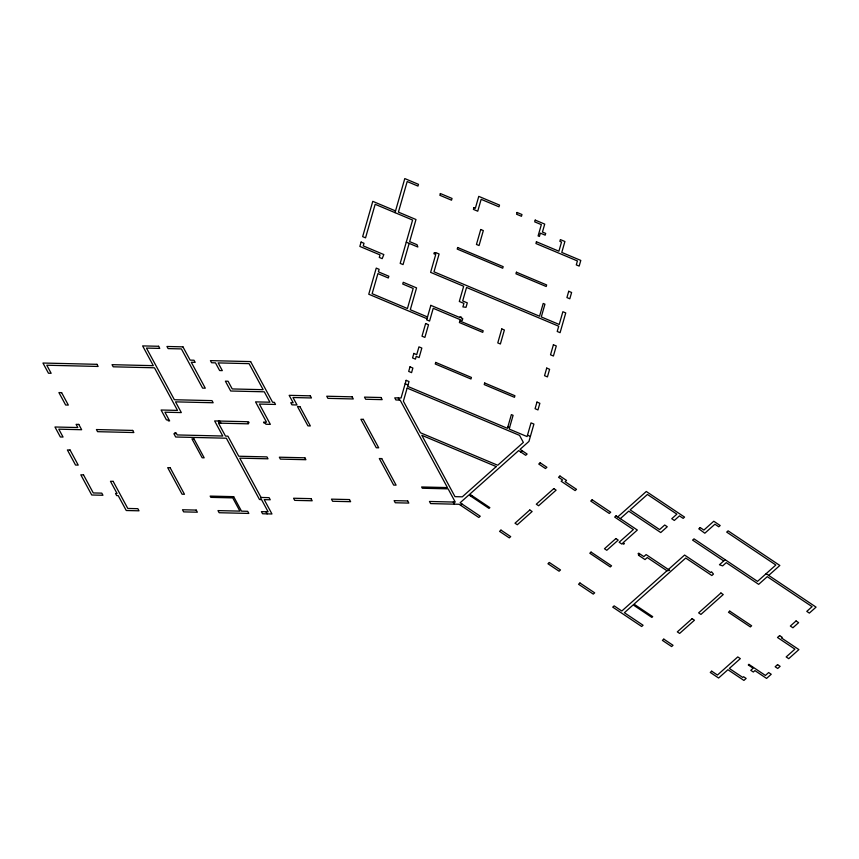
<?xml version="1.0" encoding="UTF-8"?>
<svg xmlns="http://www.w3.org/2000/svg" width="859" height="859" viewBox="0 0 859 859"><rect width="100%" height="100%" fill="white"/><g stroke="black" fill="none" stroke-linecap="round" stroke-linejoin="round"><path stroke-width="1.29" d="M260.846 499.551L261.039 497.458L239.779 458.148L268.008 458.813L266.977 456.902L238.748 456.236L227.893 436.147L225.477 436.093L218.465 423.122L248.444 423.841L247.864 422.778L249.078 422.811L248.498 421.748L214.632 420.931L222.782 436.028L177.222 434.944L176.074 432.818L174.731 432.786L175.247 433.741L173.894 433.709L175.676 437.006L226.357 438.208L259.493 499.519L261.512 499.573L268.115 511.792L261.404 511.631L262.553 513.757L271.959 513.983L264.207 499.637L270.252 499.777L269.103 497.651L261.039 497.458M395.033 212.656L404.793 178.575L418.473 184.331L417.979 186.081L407.177 181.539L398.415 212.119L415.981 219.507L409.646 241.615L417.066 244.729L417.861 247.027L406.264 242.152M409.152 243.365L403.064 264.593L400.187 263.38L412.599 220.044L375.158 204.292L365.547 237.846L362.659 236.644L372.774 201.339L395.527 210.906M460.768 505.393L462.185 504.136M470.968 496.309L471.816 495.546M520.704 451.963L522.122 450.696M617.75 516.925L646.29 491.488L684.569 517.107L683.152 518.364L679.437 515.883L674.326 520.447L671.759 518.729L676.881 514.165L647.439 494.451L630.152 509.87L659.594 529.584L664.705 525.021L667.271 526.728L660.743 532.548L628.734 511.126L620.305 518.643M666.981 570.763L647.267 557.555L645.002 559.574L638.473 555.204L639.182 554.57L638.033 553.797L638.731 553.175L643.853 556.6L646.118 554.592L669.666 570.355L666.981 570.763L621.819 611.017L614.142 605.874L612.725 607.13L641.662 626.501L643.069 625.245L624.386 612.725L633.169 604.897L651.852 617.417L652.7 616.655L634.017 604.145L685.729 558.039L711.843 575.519L713.464 574.07L711.542 571.793L710.694 572.545L684.58 555.064L668.388 569.496M725.125 559.681L719.445 564.75L722.644 565.898L726.274 562.656L758.669 584.345L767.27 576.668L812.077 606.669L806.784 611.383L809.35 613.101L816.05 607.12L766.121 573.694M768.687 575.412L779.832 565.469L728.11 530.851L726.703 532.108L775.86 565.018L757.52 581.371L694.018 538.861L692.601 540.118L723.718 560.948M427.514 316.971L410.301 309.734L416.561 287.894L403.236 282.289L402.742 284.039L413.179 288.431L407.424 308.521L372.14 293.692L377.896 273.591L388.332 277.983L388.837 276.233L378.4 271.841L379.12 269.307L376.242 268.094L368.758 294.229L427.009 318.721M405.158 383.748L408.036 384.95M507.841 426.923L509.57 427.653M527.501 435.191L530.379 436.404M398.308 397.932L399.456 400.058M453.251 502.043L454.4 504.169M219.732 421.06L220.881 423.186M218.39 421.028L219.539 423.154M265.968 511.739L267.117 513.865M361.113 242.055L359.857 246.426L380.022 254.908L379.291 257.442L382.18 258.645L383.833 254.554L363.239 245.889L363.991 243.269L361.113 242.055M440.366 193.533L439.862 195.283L451.533 200.19L452.027 198.44L440.366 193.533M434.246 252.933L433.988 253.802L435.717 254.532L430.617 272.357L463.667 286.262L459.307 301.466L463.914 303.399L462.915 306.899L466.018 307.318L467.296 302.862L462.69 300.929L466.544 287.464L558.715 326.227L557.212 331.467L560.089 332.68L565.748 312.934L562.87 311.72L559.209 324.477L541.288 316.939L544.939 304.183L543.21 303.452L539.559 316.219L433.988 271.82L439.099 253.996L435.792 252.6L435.534 253.48L434.246 252.933M406.135 380.333L401.067 397.996L394.743 397.846L395.892 399.972L400.122 400.069L447.432 487.579L421.619 486.967L422.306 488.245L448.119 488.857L455.27 502.086L429.457 501.473L430.606 503.599L459.103 504.276L478.817 517.483L480.235 516.216L460.134 502.762L468.917 494.934L489.018 508.388L489.866 507.637L469.766 494.183L518.664 450.588L525.697 455.302L527.115 454.046L520.071 449.332L528.94 441.419L533.911 424.078L531.023 422.875L527.093 436.587L509.162 429.049L513.091 415.327L511.373 414.607L507.444 428.319L407.638 386.357L409.013 381.546L406.135 380.333M410.001 366.836L408.691 371.421L411.568 372.634L412.878 368.049L410.001 366.836M413.845 353.425L412.556 357.924L415.434 359.137L416.218 356.378L419.106 357.591L421.833 348.067L418.956 346.853L416.722 354.638L413.845 353.425M407.134 388.096L403.386 401.196L420.448 432.764L497.715 465.256L523.356 442.406L519.555 435.373L407.134 388.096M425.634 323.532L422.005 336.202L424.883 337.404L428.512 324.734L425.634 323.532M430.842 305.353L426.687 319.859L429.564 321.073L433.226 308.306L462.239 320.514L462.765 318.678L461.326 318.077L461.551 317.282L460.113 316.681L459.866 317.551L430.842 305.353M457.664 247.51L457.213 249.078L502.719 268.223L503.17 266.644L457.664 247.51M473.921 207.642L473.416 209.392L477.744 211.207L481.147 199.331L499.004 206.836L499.508 205.086L478.764 196.367L475.36 208.254L473.921 207.642M435.706 362.423L435.255 363.991L470.979 379.012L471.43 377.445L435.706 362.423M480.729 229.503L476.444 244.45L479.043 245.534L483.327 230.588L480.729 229.503M459.844 320.976L459.393 322.554L482.726 332.358L483.177 330.79L459.844 320.976M517.075 212.474L516.57 214.224L521.467 216.285L521.971 214.535L517.075 212.474M484.68 383.017L484.229 384.585L514.466 397.309L514.917 395.731L484.68 383.017M516.42 272.217L515.969 273.796L546.206 286.509L546.657 284.941L516.42 272.217M501.785 328.922L497.78 342.902L500.378 343.987L504.383 330.006L501.785 328.922M535.221 220.108L534.717 221.858L541.342 224.639L538.11 235.914L539.409 236.461L540.365 233.143L545.186 235.162L545.69 233.423L542.448 232.059L544.724 224.102L535.221 220.108M536.435 241.766L535.941 243.516L577.409 260.953L576.292 264.894L579.17 266.097L580.791 260.417L561.786 252.428L564.911 241.508L560.379 239.597L559.875 241.347L561.528 242.045L558.908 251.215L536.435 241.766M536.982 402.076L535.082 408.712L537.959 409.926L539.86 403.29L536.982 402.076M546.721 368.082L544.542 375.684L547.43 376.897L549.599 369.295L546.721 368.082M553.411 344.749L550.522 354.799L553.411 356.013L556.288 345.962L553.411 344.749M568.722 291.276L566.929 297.568L569.807 298.782L571.611 292.489L568.722 291.276M496.223 466.587L462.303 496.835L454.991 496.652L421.823 435.298L496.223 466.587M540.171 462.786L538.754 464.043L545.476 468.542L546.893 467.285L540.171 462.786M559.95 476.026L558.533 477.282L562.57 479.988L561.163 481.244L575.111 490.586L576.529 489.329L565.125 481.695L566.543 480.439L559.95 476.026M500.969 530.1L499.562 531.367L509.29 537.874L510.697 536.617L500.969 530.1M529.81 509.988L515.003 523.195L517.301 524.742L532.118 511.524L529.81 509.988M553.808 488.599L536.306 504.201L538.614 505.747L556.106 490.145L553.808 488.599M592.141 499.788L590.734 501.044L609.289 513.467L610.706 512.211L592.141 499.788M549.363 562.505L547.956 563.762L559.091 571.214L560.497 569.957L549.363 562.505M616.086 515.808L614.668 517.075L633.362 529.584L619.146 542.254L621.83 544.058L622.539 543.425L623.688 544.198L624.396 543.575L623.119 542.716L637.335 530.035L616.086 515.808M591.067 552.101L589.8 553.228L610.287 566.94L611.554 565.813L591.067 552.101M615.903 538.55L604.478 548.74L606.787 550.286L618.212 540.096L615.903 538.55M579.954 582.993L578.547 584.249L593.268 594.106L594.686 592.85L579.954 582.993M700.182 527.566L698.775 528.822L704.831 533.214L714.924 524.215L718.758 526.792L720.175 525.536L713.775 521.241L703.897 530.057L700.182 527.566M663.814 639.128L662.396 640.385L671.62 646.559L673.026 645.302L663.814 639.128M692.139 618.663L677.321 631.88L679.63 633.416L694.448 620.209L692.139 618.663M720.926 593L698.635 612.875L700.933 614.421L723.235 594.546L720.926 593M729.742 611.125L728.475 612.263L750.358 626.92L751.636 625.781L729.742 611.125M711.692 671.18L710.275 672.447L718.596 678.009L727.917 669.709L743.915 680.425L746.138 678.438L743.583 676.731L742.767 677.45L729.323 668.452L740.329 658.638L737.774 656.92L717.448 675.045L711.692 671.18M779.618 635.606L777.502 637.485L794.919 649.146L786.168 656.942L788.723 658.66L798.891 649.597L781.475 637.947L782.184 637.314L779.618 635.606M796.068 620.95L790.344 626.039L792.911 627.757L798.623 622.657L796.068 620.95M748.908 664.383L748.275 664.952L753.139 668.205L750.777 670.31L753.332 672.028L754.921 670.611L766.572 678.406L771.232 674.261L768.665 672.543L765.423 675.442L748.908 664.383M777.556 664.619L775.162 666.756L777.717 668.474L780.122 666.337L777.556 664.619M158.614 346.274L142.626 345.898L153.31 365.666L112.035 364.678L113.184 366.804L154.459 367.792L177.491 410.398L161.095 410.011L166.431 419.89L167.773 419.922L168.289 420.878L169.642 420.91L164.928 412.202L181.324 412.588L175.526 401.862L213.161 402.753L212.012 400.627L174.377 399.736L146.459 348.088L159.763 348.4L158.614 346.274M182.946 346.853L166.947 346.478L168.096 348.604L181.41 348.915L202.606 388.128L205.29 388.193L191.278 362.262L195.176 362.358L194.027 360.232L190.129 360.136L182.946 346.853M250.613 361.585L210.423 360.63L211.572 362.745L215.469 362.842L219.636 370.551L222.32 370.616L218.154 362.906L249.078 363.647L263.144 389.675L232.231 388.944L228.065 381.235L225.38 381.171L230.695 391.006L264.293 391.801L269.93 402.216L255.542 401.872L266.515 422.177L263.552 422.102L264.132 423.165L265.345 423.197L265.914 424.26L270.349 424.357L259.375 404.063L275.514 404.449L274.365 402.323L272.614 402.28L250.613 361.585M96.981 364.323L42.95 363.035L48.469 373.236L51.153 373.3L46.783 365.225L98.13 366.449L96.981 364.323M310.324 395.838L289.161 395.333L293.177 402.774L290.761 402.71L291.91 404.836L297.021 404.965L292.994 397.524L311.473 397.964L310.324 395.838M352.136 396.837L326.731 396.224L327.88 398.351L353.285 398.963L352.136 396.837M381.031 397.524L364.495 397.126L365.644 399.252L382.18 399.65L381.031 397.524M61.612 392.638L58.917 392.574L65.638 405.008L68.323 405.072L61.612 392.638M299.898 406.608L297.472 406.543L307.93 425.881L310.346 425.946L299.898 406.608M363.303 419.342L360.877 419.278L376.274 447.754L378.701 447.818L363.303 419.342M78.781 424.41L76.097 424.346L77.815 427.535L54.965 426.998L60.366 436.984L63.051 437.048L58.799 429.178L81.659 429.725L78.781 424.41M132.715 430.423L96.423 429.554L97.572 431.68L133.864 432.539L132.715 430.423M193.962 438.906L191.944 438.852L202.166 457.772L204.184 457.826L193.962 438.906M70.062 450.009L67.378 449.944L75.528 465.041L78.223 465.106L70.062 450.009M381.729 458.588L379.313 458.534L393.669 485.099L396.096 485.152L381.729 458.588M304.881 457.804L279.347 457.203L280.378 459.114L305.922 459.715L304.881 457.804M170.125 467.704L167.698 467.65L182.065 494.215L184.481 494.279L170.125 467.704M83.506 474.877L80.81 474.812L91.73 494.999L102.951 495.267L101.802 493.141L93.266 492.937L83.506 474.877M113.141 481.351L110.457 481.287L117.06 493.506L115.514 493.474L116.663 495.6L118.209 495.632L126.252 510.514L139.018 510.815L137.87 508.689L127.787 508.453L113.141 481.351M233.669 496.652L210.144 496.094L210.831 497.372L232.746 497.887L239.897 511.116L217.982 510.6L219.131 512.726L248.842 513.435L247.693 511.309L241.508 511.159L233.669 496.652M311.044 498.649L293.563 498.241L294.712 500.368L312.193 500.776L311.044 498.649M349.484 499.573L331.467 499.143L332.616 501.269L350.633 501.699L349.484 499.573M407.681 500.958L394.109 500.636L395.258 502.762L408.83 503.084L407.681 500.958M196.206 510.085L182.495 509.752L183.643 511.878L197.355 512.2L196.206 510.085"/></g></svg>
